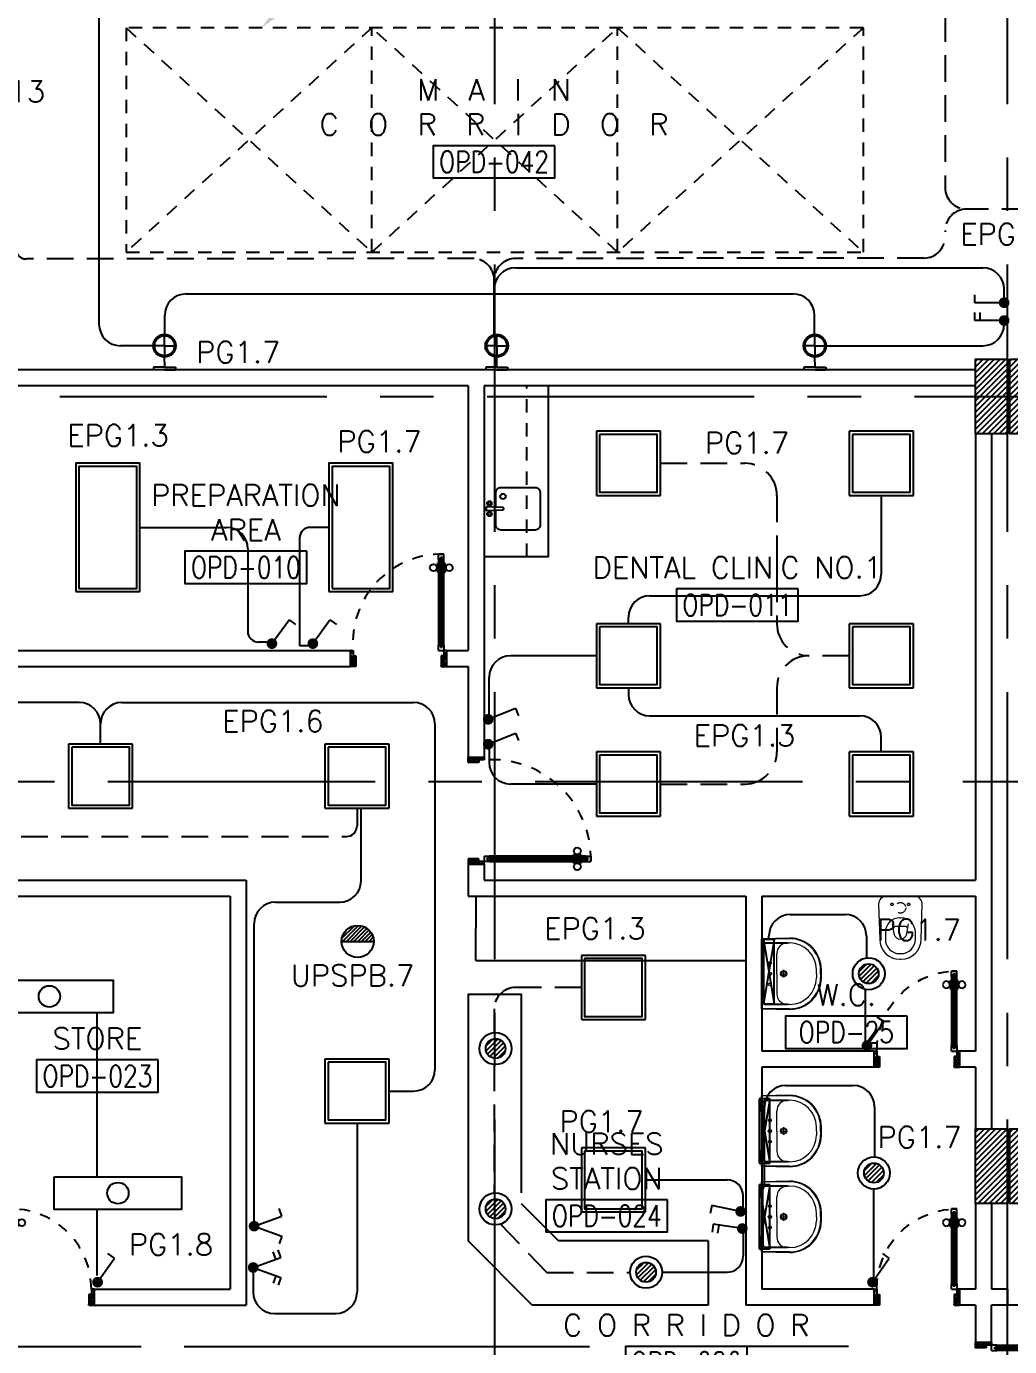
# Model space of a CAD drawing. Extents: x -10 to 91, y -4 to 87.
# Drawn here: x 46.38 to 55.58, y 20 to 32.35 of the extents above; entities that cross this region are included whole.
import ezdxf
from ezdxf.enums import TextEntityAlignment as Align

# ---------------------------------------------------------------- set-up
doc = ezdxf.new("R2010")
doc.units = 0
doc.header["$MEASUREMENT"] = 0
for name, pattern in [('CENTERX2', [4, 2.5, -0.5, 0.5, -0.5]), ('DASHED', [0.75, 0.5, -0.25]), ('HIDDEN', [0.375, 0.25, -0.125]), ('HIDDEN2', [0.1875, 0.125, -0.0625])]:
    doc.linetypes.add(name, pattern=pattern)
doc.layers.get('0').update_dxf_attribs({"linetype": 'CONTINUOUS'})
for name, color, linetype in [('AXES', 11, 'CENTERX2'), ('COL', 11, 'CONTINUOUS'), ('COUNTER', 11, 'CONTINUOUS'), ('DOOR', 11, 'CONTINUOUS'), ('E-CLINE', 2, 'CONTINUOUS'), ('E-HLINE', 2, 'HIDDEN'), ('E-LI', 4, 'CONTINUOUS'), ('E-LITE', 4, 'CONTINUOUS'), ('E-SWITCH', 4, 'CONTINUOUS'), ('E-TRXT', 4, 'CONTINUOUS'), ('EJ', 11, 'CONTINUOUS'), ('EL-LITE', 4, 'CONTINUOUS'), ('FIX', 11, 'CONTINUOUS'), ('HAT', 11, 'CONTINUOUS'), ('HIDDEN', 11, 'HIDDEN2'), ('ME-FIX', 11, 'CONTINUOUS'), ('RM-BOX', 11, 'CONTINUOUS'), ('RM-IND', 11, 'CONTINUOUS'), ('RM-NAME', 11, 'CONTINUOUS'), ('RM-NO', 11, 'CONTINUOUS'), ('WALL', 11, 'CONTINUOUS')]:
    doc.layers.add(name, color=color, linetype=linetype)
doc.styles.add('ROMANS', font='ROMANS.shx', dxfattribs={"width": 0.6})

# ---------------------------------------------------------------- blocks, each defined once
blk = doc.blocks.new('RM1')
at = {"layer": 'RM-BOX'}
blk.add_lwpolyline([(570, -200), (-570, -200), (-570, -500), (570, -500)], close=True, dxfattribs=at)
at = {"layer": 'RM-NAME', "style": 'ROMANS'}
for tag, p in [('ROOMNAME1', (0, 324)), ('ROOMNAME2', (0, 0))]:
    blk.add_attdef(tag, text='', height=200, dxfattribs=at).set_placement(p, align=Align.MIDDLE)
at = {"layer": 'RM-NO', "style": 'ROMANS', "width": 0.8}
blk.add_attdef('ROOMNO', text='', height=200, dxfattribs=at).set_placement((0, -350), align=Align.MIDDLE)
blk = doc.blocks.new('DOOR90')
at = {"layer": 'DOOR', "color": 7, "linetype": 'ByBlock'}
for p, q in [((-150, 0), (0, 0)), ((-150, 0), (-150, -25)), ((0, -50), (-114, 0)), ((0, -50), (-40, 0)), ((0, -50), (0, 0)), ((-1000, -25), (-1050, -25)), ((-1050, -75), (-1050, -25)), ((-1050, -25), (-1050, -75)), ((-1000, -75), (-1050, -75)), ((-1000, -42), (-1020, -42)), ((-1020, -42), (-1020, -58)), ((-1000, -58), (-1020, -58)), ((-1000, -25), (-1000, -42)), ((-1000, -58), (-1000, -75)), ((-878, -18), (-968, -18)), ((-968, -25), (-968, -18)), ((-968, -75), (-968, -82)), ((-878, -82), (-968, -82)), ((-955, -9), (-890, -9)), ((-955, -18), (-955, -9)), ((-955, -18), (-890, -18)), ((-955, -82), (-890, -82)), ((-955, -82), (-955, -91)), ((-955, -91), (-890, -91)), ((-890, -18), (-890, -9)), ((-890, -82), (-890, -91)), ((-878, -25), (-878, -18)), ((-878, -75), (-878, -82)), ((-200, -25), (-150, -25)), ((-200, -42), (-200, -25)), ((-180, -42), (-200, -42)), ((-200, -58), (-180, -58)), ((-200, -75), (-200, -58)), ((-150, -75), (-200, -75)), ((-180, -58), (-180, -42)), ((-150, -25), (-100, -25)), ((-150, -75), (-150, -25)), ((-100, -25), (-100, -50)), ((0, -50), (-100, -37)), ((-100, -50), (0, -50)), ((0, -850), (-114, -900)), ((-100, -875), (-100, -850)), ((0, -850), (-100, -863)), ((-100, -850), (0, -850)), ((0, -850), (-40, -900)), ((0, -850), (0, -900)), ((-150, -875), (-100, -875)), ((-150, -900), (-150, -875)), ((-150, -900), (0, -900)), ((0, -900), (-150, -900))]:
    blk.add_line(p, q, dxfattribs=at)
at = {"layer": 'DOOR', "linetype": 'ByBlock'}
for p, q in [((-200, -25), (-1000, -25)), ((-200, -42), (-1000, -42)), ((-200, -58), (-1000, -58)), ((-1000, -75), (-200, -75))]:
    blk.add_line(p, q, dxfattribs=at)
at = {"layer": 'DOOR', "color": 7, "linetype": 'ByBlock'}
for centre in [(-923, 24), (-923, -124)]:
    blk.add_circle(centre, 32.4, dxfattribs=at)
for centre, radius, start, end in [((0, -50), 154, 161.1053, 166.2858), ((0, -50), 94.4, 148.0182, 180), ((0, -50), 134, 158.1598, 169.28), ((0, -50), 114, 154.0838, 167.3774), ((0, -50), 74.4, 137.7764, 180), ((0, -50), 54.4, 113.2074, 180), ((0, -50), 34.4, 90, 180), ((0, -50), 14.4, 90, 180), ((0, -850), 94.4, 180, 211.9818), ((0, -850), 74.4, 180, 222.2236), ((0, -850), 54.4, 180, 246.7926), ((0, -850), 34.4, 180, 270), ((0, -850), 14.4, 180, 270), ((0, -850), 154, 193.7142, 198.8947), ((0, -850), 134, 190.72, 201.8402)]:
    blk.add_arc(centre, radius, start, end, dxfattribs=at)
at = {"layer": 'DOOR', "linetype": 'HIDDEN', "ltscale": 0.5}
blk.add_arc((-222, -50), 828, 178.2701, 275.003, dxfattribs=at)
blk = doc.blocks.new('C11')
at = {"layer": 'HAT'}
h = blk.add_hatch(dxfattribs=at)
h.set_pattern_fill('ANSI31', color=256, scale=300, style=0)
h.set_pattern_definition([(45, (-383765.23, -62181), (-26.5165043, 26.5165043), [])])
h.paths.add_polyline_path([(-20, 350), (-20, 700), (-320, 700), (-320, 350)])
h.paths.add_polyline_path([(-320, 0), (-20, 0), (-20, 350), (-320, 350)])
h = blk.add_hatch(dxfattribs=at)
h.set_pattern_fill('ANSI31', color=256, scale=300, style=0)
h.set_pattern_definition([(45, (-383445.23, -62181), (-26.5165043, 26.5165043), [])])
h.paths.add_polyline_path([(300, 350), (300, 700), (0, 700), (0, 350)])
h.paths.add_polyline_path([(0, 0), (300, 0), (300, 350), (0, 350)])
at = {"layer": 'COL'}
for points in [[(-20, 700), (-20, 0), (-320, 0), (-320, 700)], [(300, 700), (300, 0), (0, 0), (0, 700)]]:
    blk.add_lwpolyline(points, close=True, dxfattribs=at)
blk = doc.blocks.new('DOOR80')
at = {"layer": 'DOOR', "color": 7, "linetype": 'ByBlock'}
for p, q in [((-150, 800), (0, 800)), ((-150, 800), (-150, 775)), ((0, 800), (-150, 800)), ((-150, 775), (-100, 775)), ((0, 750), (-114, 800)), ((-100, 775), (-100, 750)), ((0, 750), (-100, 763)), ((-100, 750), (0, 750)), ((0, 750), (-40, 800)), ((0, 750), (0, 800)), ((-850, 75), (-900, 75)), ((-900, 75), (-900, 25)), ((-900, 25), (-900, 75)), ((-850, 25), (-900, 25)), ((-850, 58), (-870, 58)), ((-870, 42), (-870, 58)), ((-850, 42), (-870, 42)), ((-850, 58), (-850, 75)), ((-850, 25), (-850, 42)), ((-727, 82), (-817, 82)), ((-817, 75), (-817, 82)), ((-817, 25), (-817, 18)), ((-727, 18), (-817, 18)), ((-805, 91), (-740, 91)), ((-805, 82), (-805, 91)), ((-805, 82), (-740, 82)), ((-805, 18), (-740, 18)), ((-805, 18), (-805, 9)), ((-805, 9), (-740, 9)), ((-740, 82), (-740, 91)), ((-740, 18), (-740, 9)), ((-727, 75), (-727, 82)), ((-727, 25), (-727, 18)), ((-150, 75), (-200, 75)), ((-200, 75), (-200, 58)), ((-200, 58), (-180, 58)), ((-180, 42), (-200, 42)), ((-200, 42), (-200, 25)), ((-200, 25), (-150, 25)), ((-180, 58), (-180, 42)), ((-150, 75), (-150, 25)), ((-150, 25), (-100, 25)), ((-150, 0), (-150, 25)), ((0, 0), (-150, 0)), ((0, 50), (-114, 0)), ((-100, 25), (-100, 50)), ((0, 50), (-100, 37)), ((-100, 50), (0, 50)), ((0, 50), (-40, 0)), ((0, 50), (0, 0))]:
    blk.add_line(p, q, dxfattribs=at)
at = {"layer": 'DOOR', "linetype": 'ByBlock'}
for p, q in [((-850, 75), (-200, 75)), ((-200, 58), (-850, 58)), ((-200, 42), (-850, 42)), ((-200, 25), (-850, 25))]:
    blk.add_line(p, q, dxfattribs=at)
at = {"layer": 'DOOR', "color": 7, "linetype": 'ByBlock'}
for centre in [(-772, 124), (-772, -24)]:
    blk.add_circle(centre, 32.4, dxfattribs=at)
at = {"layer": 'DOOR', "linetype": 'HIDDEN', "ltscale": 0.5}
blk.add_arc((-149, 23), 752, 90.0695, 176.0204, dxfattribs=at)
at = {"layer": 'DOOR', "color": 7, "linetype": 'ByBlock'}
for centre, radius, start, end in [((0, 750), 154, 161.1053, 166.2858), ((0, 750), 134, 158.1598, 169.28), ((0, 750), 94.4, 148.0182, 180), ((0, 750), 74.4, 137.7764, 180), ((0, 750), 54.4, 113.2074, 180), ((0, 750), 34.4, 90, 180), ((0, 750), 14.4, 90, 180), ((0, 50), 154, 193.7142, 198.8947), ((0, 50), 134, 190.72, 201.8402), ((0, 50), 114, 192.6226, 205.9162), ((0, 50), 94.4, 180, 211.9818), ((0, 50), 74.4, 180, 222.2236), ((0, 50), 54.4, 180, 246.7926), ((0, 50), 34.4, 180, 270), ((0, 50), 14.4, 180, 270)]:
    blk.add_arc(centre, radius, start, end, dxfattribs=at)
blk = doc.blocks.new('A$C24ED45A6')
at = {"layer": 'DOOR', "color": 0, "linetype": 'ByBlock'}
for p, q in [((925, 1100), (925, 1150)), ((925, 1150), (975, 1150)), ((975, 1150), (925, 1150)), ((942, 1100), (942, 1120)), ((958, 1120), (942, 1120)), ((958, 1100), (958, 1120)), ((975, 1100), (975, 1150)), ((909, 1055), (909, 990)), ((918, 1055), (909, 1055)), ((918, 990), (909, 990)), ((918, 978), (918, 1068)), ((925, 1068), (918, 1068)), ((918, 1055), (918, 990)), ((942, 1100), (925, 1100)), ((975, 1100), (958, 1100)), ((975, 1068), (982, 1068)), ((982, 978), (982, 1068)), ((982, 1055), (982, 990)), ((982, 1055), (991, 1055)), ((982, 990), (991, 990)), ((991, 1055), (991, 990)), ((925, 978), (918, 978)), ((975, 978), (982, 978)), ((0, 0), (0, 150)), ((0, 150), (25, 150)), ((25, 150), (25, 100)), ((925, 150), (925, 200)), ((925, 200), (942, 200)), ((925, 150), (975, 150)), ((942, 200), (942, 180)), ((942, 180), (958, 180)), ((958, 180), (958, 200)), ((958, 200), (975, 200)), ((975, 200), (975, 150)), ((1000, 150), (975, 150)), ((975, 150), (975, 100)), ((1000, 150), (1000, 0)), ((50, 0), (0, 0)), ((25, 100), (50, 100)), ((50, 100), (50, 0)), ((975, 100), (950, 100)), ((950, 100), (950, 0)), ((950, 0), (1000, 0))]:
    blk.add_line(p, q, dxfattribs=at)
at = {"layer": 'DOOR', "linetype": 'ByBlock'}
for p, q in [((925, 1100), (925, 200)), ((942, 200), (942, 1100)), ((958, 200), (958, 1100)), ((975, 200), (975, 1100))]:
    blk.add_line(p, q, dxfattribs=at)
at = {"layer": 'DOOR', "color": 9, "linetype": 'ByBlock'}
for p, q in [((50, 0), (0, 114)), ((50, 0), (0, 40)), ((50, 0), (37, 100)), ((950, 0), (1000, 114)), ((950, 0), (963, 100)), ((950, 0), (1000, 40))]:
    blk.add_line(p, q, dxfattribs=at)
at = {"layer": 'DOOR', "color": 0, "linetype": 'ByBlock'}
for centre in [(876, 1023), (1024, 1023)]:
    blk.add_circle(centre, 32.4, dxfattribs=at)
at = {"layer": 'DOOR', "linetype": 'HIDDEN', "ltscale": 0.5}
blk.add_arc((950, 222), 928, 88.456, 184.4816, dxfattribs=at)
at = {"layer": 'DOOR', "color": 9, "linetype": 'ByBlock'}
for centre, radius, start, end in [((50, 0), 154, 103.7142, 108.8947), ((50, 0), 134, 100.72, 111.8402), ((950, 0), 134, 68.1598, 79.28), ((950, 0), 154, 71.1053, 76.2858), ((50, 0), 114, 102.6226, 115.9162), ((50, 0), 94.4, 90, 121.9818), ((50, 0), 74.4, 90, 132.2236), ((50, 0), 54.4, 90, 156.7926), ((50, 0), 34.4, 90, 180), ((50, 0), 14.4, 90, 180), ((950, 0), 94.4, 58.0182, 90), ((950, 0), 74.4, 47.7764, 90), ((950, 0), 54.4, 23.2074, 90), ((950, 0), 34.4, 0, 90), ((950, 0), 14.4, 0, 90), ((950, 0), 114, 64.0838, 77.3774)]:
    blk.add_arc(centre, radius, start, end, dxfattribs=at)
at = {"layer": 'WALL'}
blk.add_line((1000, 0), (1000, 150), dxfattribs=at)
blk = doc.blocks.new('LAV-003')
at = {"layer": 'FIX', "linetype": 'ByBlock'}
blk.add_line((-328, -25), (328, -25), dxfattribs=at)
at = {"layer": 'FIX', "linetype": 'Continuous', "lineweight": 20}
for p, q in [((-328, -285), (-328, -25)), ((328, -285), (328, -25)), ((0, -165), (-187, -165)), ((0, -165), (187, -165)), ((-288, -285), (-288, -265)), ((287, -285), (287, -265)), ((0, -535), (-38, -535)), ((0, -575), (-38, -575)), ((0, -535), (38, -535)), ((0, -575), (38, -575))]:
    blk.add_line(p, q, dxfattribs=at)
at = {"layer": 'FIX', "linetype": 'ByBlock', "ltscale": 0.3}
for p, q in [((-288, -265), (-288, -60)), ((0, -35), (-262, -35)), ((0, -35), (262, -35)), ((287, -265), (287, -60))]:
    blk.add_line(p, q, dxfattribs=at)
at = {"layer": 'FIX', "lineweight": 20}
for p, q in [((-16, -101), (15, -101)), ((0, -85), (0, -116))]:
    blk.add_line(p, q, dxfattribs=at)
at = {"layer": 'FIX', "linetype": 'DASHED', "lineweight": 20, "ltscale": 0.04}
for p, q in [((-36, -230), (37, -230)), ((0, -194), (0, -266))]:
    blk.add_line(p, q, dxfattribs=at)
at = {"layer": 'FIX', "linetype": 'Continuous', "lineweight": 20}
blk.add_lwpolyline([(295, -25), (0, -25), (-328, -25), (-334, -285, 0.414214), (-38, -582), (0, -582), (38, -582, 0.414214), (334, -285), (328, -25), (0, -25)], format="xyb", dxfattribs=at)
at = {"layer": 'FIX', "linetype": 'HIDDEN', "lineweight": 20, "ltscale": 0.05}
for centre in [(-100, -101), (100, -101)]:
    blk.add_circle(centre, 12.4, dxfattribs=at)
at = {"layer": 'FIX', "lineweight": 20}
for centre, radius in [((0, -101), 15.5), ((0, -230), 29.5), ((0, -230), 22.5)]:
    blk.add_circle(centre, radius, dxfattribs=at)
at = {"layer": 'FIX', "linetype": 'ByBlock', "ltscale": 0.3}
for centre, start, end in [((-262, -60), 90, 180), ((262, -60), 0, 90)]:
    blk.add_arc(centre, 25, start, end, dxfattribs=at)
at = {"layer": 'FIX', "linetype": 'Continuous', "lineweight": 20}
for centre, radius, start, end in [((-187, -265), 100, 90, 180), ((187, -265), 100, 0, 90), ((-38, -285), 290, 180, 270), ((-38, -285), 250, 180, 270), ((38, -285), 290, 270, 0), ((38, -285), 250, 270, 0)]:
    blk.add_arc(centre, radius, start, end, dxfattribs=at)
blk = doc.blocks.new('WC1')
at = {"layer": 'FIX', "lineweight": 20}
for p, q in [((35, 204), (-293, 194)), ((-230, 141), (-293, 141)), ((108, 0), (108, 131)), ((-482, 5), (-482, -5)), ((-429, 5), (-429, -5)), ((-289, 24), (-295, 0)), ((-295, 0), (-289, -24)), ((-150, 76), (-245, 60)), ((-94, 5), (-94, -5)), ((108, -131), (108, 0)), ((-245, -60), (-150, -76)), ((-293, -141), (-230, -141)), ((-293, -194), (35, -204)), ((32, -204), (35, -204))]:
    blk.add_line(p, q, dxfattribs=at)
at = {"layer": 'FIX', "linetype": 'Continuous', "lineweight": 20}
blk.add_line((-175, -47), (-175, 45), dxfattribs=at)
at = {"layer": 'FIX', "linetype": 'HIDDEN2', "lineweight": 20, "ltscale": 0.3}
blk.add_circle((0, 0), 49.8, dxfattribs=at)
at = {"layer": 'FIX', "linetype": 'HIDDEN', "lineweight": 20, "ltscale": 0.05}
for centre in [(32, 78), (32, -77)]:
    blk.add_circle(centre, 11.6, dxfattribs=at)
at = {"layer": 'FIX', "lineweight": 20}
for centre, radius, start, end in [((-293, 5), 189, 90, 180), ((-293, 5), 136, 90, 180), ((-230, 5), 136, 360, 90), ((35, 131), 73, 360, 90), ((-228, -7), 68.2, 128.9242, 152.8468), ((-219, -18), 82, 108.496, 128.9242), ((-293, -5), 189, 180, 270), ((-293, -5), 136, 180, 270), ((-228, 7), 68.2, 207.1532, 231.0758), ((-219, 18), 82, 231.0758, 251.504), ((-230, -5), 136, 270, 0), ((35, -131), 73, 270, 0)]:
    blk.add_arc(centre, radius, start, end, dxfattribs=at)
at = {"layer": 'FIX', "linetype": 'Continuous', "lineweight": 20}
for centre, start, end in [((-198, 46), 357.6662, 91.6121), ((-197, -46), 268.3879, 2.3338)]:
    blk.add_arc(centre, 22.3, start, end, dxfattribs=at)
blk = doc.blocks.new('DOOR100')
at = {"layer": 'DOOR', "color": 7, "linetype": 'ByBlock'}
for p, q in [((-75, 1250), (-75, 1300)), ((-75, 1300), (-25, 1300)), ((-25, 1300), (-75, 1300)), ((-58, 1250), (-75, 1250)), ((-58, 1250), (-58, 1270)), ((-42, 1270), (-58, 1270)), ((-42, 1250), (-42, 1270)), ((-25, 1250), (-42, 1250)), ((-25, 1250), (-25, 1300)), ((-91, 1205), (-91, 1140)), ((-82, 1205), (-91, 1205)), ((-82, 1140), (-91, 1140)), ((-82, 1128), (-82, 1218)), ((-75, 1218), (-82, 1218)), ((-82, 1205), (-82, 1140)), ((-75, 1128), (-82, 1128)), ((-25, 1218), (-18, 1218)), ((-25, 1128), (-18, 1128)), ((-18, 1128), (-18, 1218)), ((-18, 1205), (-18, 1140)), ((-18, 1205), (-9, 1205)), ((-18, 1140), (-9, 1140)), ((-9, 1205), (-9, 1140)), ((-1200, 0), (-1200, 150)), ((-1200, 150), (-1175, 150)), ((-1200, 150), (-1200, 0)), ((-1175, 150), (-1175, 100)), ((-75, 200), (-58, 200)), ((-75, 150), (-75, 200)), ((-75, 150), (-25, 150)), ((-58, 200), (-58, 180)), ((-58, 180), (-42, 180)), ((-42, 200), (-25, 200)), ((-42, 180), (-42, 200)), ((-25, 200), (-25, 150)), ((0, 150), (-25, 150)), ((-25, 150), (-25, 100)), ((0, 0), (0, 150)), ((0, 150), (0, 0)), ((-1150, 0), (-1200, 114)), ((-1150, 0), (-1200, 40)), ((-1150, 0), (-1200, 0)), ((-1175, 100), (-1150, 100)), ((-1150, 0), (-1163, 100)), ((-1150, 100), (-1150, 0)), ((-50, 0), (0, 114)), ((-50, 100), (-50, 0)), ((-50, 0), (-37, 100)), ((-25, 100), (-50, 100)), ((-50, 0), (0, 40)), ((-50, 0), (0, 0))]:
    blk.add_line(p, q, dxfattribs=at)
at = {"layer": 'DOOR', "linetype": 'ByBlock'}
for p, q in [((-75, 1250), (-75, 200)), ((-58, 200), (-58, 1250)), ((-42, 200), (-42, 1250)), ((-25, 200), (-25, 1250))]:
    blk.add_line(p, q, dxfattribs=at)
at = {"layer": 'DOOR', "color": 7, "linetype": 'ByBlock'}
for centre in [(-124, 1173), (24, 1173)]:
    blk.add_circle(centre, 32.4, dxfattribs=at)
at = {"layer": 'DOOR', "linetype": 'HIDDEN', "ltscale": 0.5}
blk.add_arc((-25, 150), 1150, 90, 180, dxfattribs=at)
at = {"layer": 'DOOR', "color": 7, "linetype": 'ByBlock'}
for centre, radius, start, end in [((-1150, 0), 154, 103.7142, 108.8947), ((-1150, 0), 134, 100.72, 111.8402), ((-50, 0), 134, 68.1598, 79.28), ((-50, 0), 154, 71.1053, 76.2858), ((-1150, 0), 94.4, 90, 121.9818), ((-1150, 0), 74.4, 90, 132.2236), ((-1150, 0), 54.4, 90, 156.7926), ((-1150, 0), 34.4, 90, 180), ((-1150, 0), 14.4, 90, 180), ((-50, 0), 94.4, 58.0182, 90), ((-50, 0), 74.4, 47.7764, 90), ((-50, 0), 54.4, 23.2074, 90), ((-50, 0), 34.4, 0, 90), ((-50, 0), 14.4, 0, 90), ((-50, 0), 114, 64.0838, 77.3774)]:
    blk.add_arc(centre, radius, start, end, dxfattribs=at)
blk = doc.blocks.new('A$C4EEB47EC')
at = {"layer": 'ME-FIX', "linetype": 'HIDDEN2'}
blk.add_line((1.6, 0.4), (0, 0.4), dxfattribs=at)
at = {"layer": 'ME-FIX'}
blk.add_lwpolyline([(0, 0.6), (1.6, 0.6), (1.6, 0)], dxfattribs=at)
blk.add_lwpolyline([(1.162, 0.107), (1.296, 0.107, 0.414214), (1.346, 0.157), (1.346, 0.478, 0.414214), (1.296, 0.528), (1.003, 0.528, 0.414214), (0.953, 0.478), (0.953, 0.157, 0.414214), (1.003, 0.107), (1.137, 0.107)], format="xyb", dxfattribs=at)
blk.add_lwpolyline([(1.133, 0.019), (1.165, 0.019), (1.159, 0.174, 1), (1.139, 0.174)], format="xyb", close=True, dxfattribs=at)
for centre, radius in [((1.035, 0.177), 0.0255), ((1.1, 0.05), 0.0217), ((1.1, 0.05), 0.014), ((1.199, 0.05), 0.0217), ((1.199, 0.05), 0.014)]:
    blk.add_circle(centre, radius, dxfattribs=at)
blk = doc.blocks.new('2G1W')
for p, q in [((0, 0), (0.55, 0)), ((0.45, 0), (0.45, -0.15)), ((0.55, 0), (0.55, -0.15))]:
    blk.add_line(p, q)
at = {"const_width": 0.1}
blk.add_lwpolyline([(-0.05, 0, 1), (0.05, 0, 1)], format="xyb", close=True, dxfattribs=at)
blk = doc.blocks.new('1G1W')
for p, q in [((0, 0), (0.55, 0)), ((0.55, 0), (0.55, -0.15))]:
    blk.add_line(p, q)
at = {"const_width": 0.1}
blk.add_lwpolyline([(-0.05, 0, 1), (0.05, 0, 1)], format="xyb", close=True, dxfattribs=at)
blk = doc.blocks.new('L42')
at = {"layer": 'E-LITE'}
for p, q in [((0.3, 0.3), (-0.3, 0.3)), ((-0.3, 0.3), (-0.3, -0.3)), ((0.3, -0.3), (0.3, 0.3)), ((-0.3, -0.3), (0.3, -0.3))]:
    blk.add_line(p, q, dxfattribs=at)
at = {"layer": 'E-LITE', "color": 8}
blk.add_lwpolyline([(-0.27, 0.27), (-0.27, -0.27), (0.27, -0.27), (0.27, 0.27)], close=True, dxfattribs=at)
blk = doc.blocks.new('L44')
at = {"layer": 'E-LITE'}
blk.add_lwpolyline([(-0.61, 0.3), (-0.61, -0.3), (0.59, -0.3), (0.59, 0.3)], close=True, dxfattribs=at)
at = {"layer": 'E-LITE', "color": 8}
blk.add_lwpolyline([(-0.58, 0.27), (-0.58, -0.27), (0.56, -0.27), (0.56, 0.27)], close=True, dxfattribs=at)
blk = doc.blocks.new('GLOP')
at = {"layer": 'E-LITE', "color": 8}
for q in [(-187, 0), (0, 187), (187, 0), (0, -187)]:
    blk.add_line((0, 0), q, dxfattribs=at)
at = {"layer": 'E-LITE'}
blk.add_circle((0, 0), 212, dxfattribs=at)
at = {"layer": 'E-LITE', "color": 8}
blk.add_circle((0, 0), 187, dxfattribs=at)
blk = doc.blocks.new('DEC')
at = {"layer": 'E-CLINE', "color": 8}
for p, q in [((-25, 102), (0, 102)), ((-25, -102), (0, -102))]:
    blk.add_line(p, q, dxfattribs=at)
at = {"layer": 'E-LITE', "color": 8}
for q in [(-25, 102), (-25, -102)]:
    blk.add_line((-25, 0), q, dxfattribs=at)
at = {"layer": 'E-LITE'}
for p, q in [((0, 0), (0, 102)), ((0, 0), (0, -102)), ((-120, -3), (-25, -1))]:
    blk.add_line(p, q, dxfattribs=at)
at = {"layer": 'E-LITE', "xscale": 0.5, "yscale": 0.5, "zscale": 0.5}
blk.add_blockref('GLOP', (-225, 0), dxfattribs=at)
blk = doc.blocks.new('*X182')
at = {"color": 0}
for p, q in [((21548.527, 18540.142), (21548.801, 18540.415)), ((21548.529, 18539.966), (21548.977, 18540.414)), ((21548.584, 18539.845), (21549.098, 18540.359)), ((21548.672, 18539.756), (21549.187, 18540.271)), ((21548.793, 18539.7), (21549.243, 18540.15)), ((21548.966, 18539.696), (21549.246, 18539.977))]:
    blk.add_line(p, q, dxfattribs=at)
blk = doc.blocks.new('SPOT')
at = {"layer": 'E-LITE'}
for radius in [0.6, 0.369]:
    blk.add_circle((0, 0), radius, dxfattribs=at)
at = {"layer": 'E-LITE', "color": 8}
blk.add_blockref('*X182', (-21548.886, -18540.056), dxfattribs=at)
blk = doc.blocks.new('MR20')
at = {"layer": 'E-LITE'}
for p, q in [((-300, 100), (-300, 0)), ((-300, 100), (-300, 0)), ((-300, 0), (300, 0)), ((-300, 0), (300, 0)), ((-300, 0), (300, 0)), ((-300, 0), (-300, 0)), ((300, 0), (300, 100)), ((300, 0), (300, 100)), ((300, 0), (300, 0))]:
    blk.add_line(p, q, dxfattribs=at)
at = {"layer": 'E-LITE', "color": 3}
blk.add_line((300, 100), (-300, 100), dxfattribs=at)
at = {"layer": 'E-LITE', "color": 8}
for p, q in [((300, 0), (-300, 100)), ((300, 100), (-300, 0))]:
    blk.add_line(p, q, dxfattribs=at)
blk = doc.blocks.new('2G2W')
for p, q in [((0.423, 0.154), (0.372, 0.295)), ((0.517, 0.188), (0.466, 0.329)), ((0, 0), (0.517, 0.188)), ((0, 0), (0.517, -0.188)), ((0.423, -0.154), (0.372, -0.295)), ((0.517, -0.188), (0.466, -0.329))]:
    blk.add_line(p, q)
at = {"const_width": 0.1}
blk.add_lwpolyline([(-0.05, 0, 1), (0.05, 0, 1)], format="xyb", close=True, dxfattribs=at)
blk = doc.blocks.new('1G2W')
for p, q in [((0.517, 0.188), (0.466, 0.329)), ((0, 0), (0.517, 0.188)), ((0, 0), (0.517, -0.188)), ((0.517, -0.188), (0.466, -0.329))]:
    blk.add_line(p, q)
at = {"const_width": 0.1}
blk.add_lwpolyline([(-0.05, 0, 1), (0.05, 0, 1)], format="xyb", close=True, dxfattribs=at)
blk = doc.blocks.new('EL')
at = {"layer": 'EL-LITE'}
h = blk.add_hatch(dxfattribs=at)
h.set_pattern_fill('ANSI31', color=4, scale=0.2, style=0)
h.set_pattern_definition([(45, (587.071197, 567.777136), (-0.0176776695, 0.0176776695), [])])
h.paths.add_polyline_path([(0.15, 0, 1), (-0.15, 0)])
at = {"layer": 'EL-LITE', "color": 4}
blk.add_line((-0.15, 0), (0.15, 0), dxfattribs=at)
blk.add_circle((0, 0), 0.15, dxfattribs=at)
blk = doc.blocks.new('FLS240')
at = {"layer": 'E-LI'}
blk.add_lwpolyline([(-0.6, 0.15), (-0.6, -0.15), (0.6, -0.15), (0.6, 0.15)], close=True, dxfattribs=at)
blk.add_circle((0, 0), 0.1, dxfattribs=at)

msp = doc.modelspace()

# ---------------------------------------------------------------- linework, layer by layer
at = {"layer": 'AXES'}
for p, q in [((50.7639, 7.6211), (50.7639, 86.4338)), ((55.5639, 7.6211), (55.5639, 85.7486)), ((2.6925, 28.8854), (71.7839, 28.8854)), ((11.1439, 25.2854), (71.7839, 25.2854))]:
    msp.add_line(p, q, dxfattribs=at)
at = {"layer": 'COUNTER'}
for p, q in [((50.5874, 23.6104), (50.5889, 24.2104)), ((50.5874, 23.6104), (53.1139, 23.6104)), ((50.5139, 21.4354), (50.5139, 20.9854)), ((51.3624, 20.9854), (51.0139, 21.3339)), ((51.1139, 20.3854), (50.5139, 20.9854)), ((52.7608, 20.9854), (51.3624, 20.9854)), ((52.7608, 20.9854), (52.7608, 20.3854)), ((52.7608, 20.3854), (51.1139, 20.3854))]:
    msp.add_line(p, q, dxfattribs=at)
msp.add_lwpolyline([(51.0139, 21.4354), (51.0139, 23.2904), (50.5139, 23.2904), (50.5139, 21.4354)], dxfattribs=at)
at = {"layer": 'E-CLINE', "color": 4}
for p, q in [((47.0604, 33.1613), (47.0604, 29.5608)), ((47.8752, 29.8451), (53.5581, 29.8451)), ((47.6752, 29.4667), (47.6752, 29.6451)), ((53.7581, 29.4667), (53.7581, 29.6451)), ((47.5678, 29.3608), (47.2604, 29.3608)), ((45.4566, 19.9974), (47.4566, 19.9974)), ((47.8566, 19.9974), (51.6515, 19.9974)), ((54.0754, 19.9974), (52.0515, 19.9974))]:
    msp.add_line(p, q, dxfattribs=at)
for centre, start, end in [((47.8752, 29.6451), 90, 180), ((53.5581, 29.6451), 0, 90), ((47.2604, 29.5608), 180, 270)]:
    msp.add_arc(centre, 0.2, start, end, dxfattribs=at)
at = {"layer": 'E-HLINE', "color": 4}
for p, q in [((54.9797, 32.4546), (54.9797, 30.839)), ((55.7605, 30.639), (55.1797, 30.639)), ((54.9797, 30.439), (54.9797, 30.4257)), ((50.5718, 30.1765), (46.381, 30.172)), ((54.7799, 30.181), (50.9585, 30.1769)), ((52.3157, 28.2604), (53.1044, 28.2604)), ((53.4044, 27.9604), (53.4044, 26.7604)), ((54.082, 26.4604), (53.7044, 26.4604)), ((53.4044, 26.1604), (53.4044, 25.5604)), ((52.3157, 25.2604), (53.1044, 25.2604)), ((42.5826, 24.7693), (49.3754, 24.7693)), ((51.5754, 23.3569), (50.9594, 23.3569)), ((50.7594, 23.1569), (50.7594, 22.9349)), ((50.7594, 22.6359), (50.7594, 21.4349)), ((50.8183, 21.1428), (51.2512, 20.6917)), ((51.2512, 20.6917), (52.0302, 20.6917))]:
    msp.add_line(p, q, dxfattribs=at)
for centre, radius, start, end in [((55.1797, 30.839), 0.2, 180, 270), ((55.1797, 30.439), 0.2, 90, 180), ((46.3809, 30.272), 0.1, 163.63289, 270.0615), ((54.7797, 30.381), 0.2, 270.0615, 0), ((50.5589, 29.9769), 0.2, 0, 90), ((50.9589, 29.9769), 0.2, 90, 180), ((53.1044, 27.9604), 0.3, 0, 90), ((53.7044, 26.7604), 0.3, 180, 270), ((53.7044, 26.1604), 0.3, 90, 180), ((53.1044, 25.5604), 0.3, 270, 0), ((50.9594, 23.1569), 0.2, 90, 180)]:
    msp.add_arc(centre, radius, start, end, dxfattribs=at)
at = {"layer": 'E-SWITCH', "color": 4}
for p, q in [((50.959, 30.0892), (55.3314, 30.0892)), ((50.759, 29.464), (50.759, 29.994)), ((55.5314, 29.7632), (55.5314, 29.8892)), ((55.5314, 29.5962), (55.5314, 29.5608)), ((53.8535, 29.3608), (55.3314, 29.3608)), ((54.382, 27.9604), (54.382, 27.222)), ((47.4432, 27.661), (48.2528, 27.661)), ((48.9373, 27.561), (48.9373, 26.5536)), ((49.2116, 27.661), (49.0373, 27.661)), ((48.4528, 27.461), (48.4528, 26.6884)), ((52.2157, 27.022), (54.182, 27.022)), ((52.0157, 26.7604), (52.0157, 26.822)), ((48.6988, 26.5884), (48.5528, 26.5884)), ((49.0473, 26.5536), (48.9373, 26.5536)), ((51.7157, 26.4604), (50.9121, 26.4604)), ((50.7121, 25.8805), (50.7121, 26.2604)), ((52.0157, 26.1604), (52.0157, 26.0988)), ((46.8754, 26.0224), (44.9697, 26.0224)), ((47.2754, 26.0224), (50.005, 26.0224)), ((47.0754, 25.6336), (47.0754, 25.8224)), ((50.205, 25.8224), (50.205, 22.5876)), ((52.2157, 25.8988), (54.182, 25.8988)), ((54.382, 25.5604), (54.382, 25.6988)), ((50.7121, 25.6094), (50.7121, 25.4604)), ((51.7157, 25.2604), (50.9121, 25.2604)), ((49.4754, 25.0336), (49.4754, 24.8693)), ((49.5129, 24.3554), (49.5129, 25.0336)), ((48.7122, 24.1554), (49.3129, 24.1554)), ((53.5307, 24.0397), (54.0427, 24.0397)), ((48.5122, 21.1491), (48.5122, 23.9554)), ((53.3307, 23.8043), (53.3307, 23.8397)), ((54.2427, 23.8397), (54.2427, 23.6339)), ((54.2341, 22.8124), (54.2341, 23.3384)), ((47.0414, 23.1229), (47.0414, 21.5829)), ((49.7754, 22.3876), (50.005, 22.3876)), ((53.4874, 22.4397), (54.1193, 22.4397)), ((53.2874, 21.4944), (53.2874, 22.2397)), ((54.3193, 22.2397), (54.3193, 21.7715)), ((49.4754, 22.0876), (49.4754, 20.507)), ((52.1754, 21.5569), (52.9384, 21.5569)), ((53.0884, 21.2519), (53.0884, 21.4069)), ((54.3107, 20.5795), (54.3107, 21.4716)), ((47.0414, 21.2829), (47.0414, 20.6618)), ((52.8525, 21.0593), (52.8633, 21.1335)), ((53.0884, 21.1005), (53.0884, 20.8427)), ((48.5037, 20.7119), (48.5037, 20.507)), ((52.3302, 20.6927), (52.9384, 20.6927)), ((48.7037, 20.307), (49.2754, 20.307))]:
    msp.add_line(p, q, dxfattribs=at)
for centre, radius, start, end in [((50.959, 29.8892), 0.2, 90, 180), ((55.3314, 29.8892), 0.2, 0, 90), ((55.3314, 29.5608), 0.2, 270, 0), ((48.2528, 27.461), 0.2, 0, 90), ((49.0373, 27.561), 0.1, 90, 180), ((54.182, 27.222), 0.2, 270, 0), ((52.2157, 26.822), 0.2, 90, 180), ((48.5528, 26.6884), 0.1, 180, 270), ((50.9121, 26.2604), 0.2, 90, 180), ((52.2157, 26.0988), 0.2, 180, 270), ((46.8754, 25.8224), 0.2, 0, 90), ((47.2754, 25.8224), 0.2, 90, 180), ((50.005, 25.8224), 0.2, 0, 90), ((54.182, 25.6988), 0.2, 0, 90), ((50.9121, 25.4604), 0.2, 180, 270), ((49.3754, 24.8693), 0.1, 270, 0), ((49.3129, 24.3554), 0.2, 270, 360), ((48.7122, 23.9554), 0.2, 90, 180), ((53.5307, 23.8397), 0.2, 90, 180), ((54.0427, 23.8397), 0.2, 0, 90), ((50.005, 22.5876), 0.2, 270, 0), ((53.4874, 22.2397), 0.2, 90, 180), ((54.1193, 22.2397), 0.2, 0, 90), ((52.9384, 21.4069), 0.15, 0, 90), ((52.9384, 20.8427), 0.15, 270, 360), ((48.7037, 20.507), 0.2, 180, 270), ((49.2754, 20.507), 0.2, 270, 0)]:
    msp.add_arc(centre, radius, start, end, dxfattribs=at)
at = {"layer": 'HIDDEN'}
for p, q in [((54.2139, 32.3354), (47.3139, 32.3354)), ((47.3139, 32.3354), (47.3139, 30.2354)), ((49.6139, 32.3354), (47.3139, 30.2354)), ((47.3139, 32.3354), (49.6139, 30.2354)), ((51.9139, 30.2354), (49.6139, 32.3354)), ((49.6139, 30.2354), (51.9139, 32.3354)), ((49.6139, 30.2354), (49.6139, 32.3354)), ((49.6139, 30.2354), (49.6139, 32.3354)), ((54.2139, 32.3354), (51.9139, 30.2354)), ((51.9139, 32.3354), (54.2139, 30.2354)), ((51.9139, 30.2354), (51.9139, 32.3354)), ((51.9139, 30.2354), (51.9139, 32.3354)), ((54.2139, 30.2354), (54.2139, 32.3354)), ((47.3139, 30.2354), (54.2139, 30.2354))]:
    msp.add_line(p, q, dxfattribs=at)
at = {"layer": 'RM-IND'}
msp.add_solid([(48.7465, 32.4529), (48.6995, 32.5001), (48.5812, 32.3354)], dxfattribs=at)
at = {"layer": 'WALL'}
for p, q in [((55.2639, 29.1354), (46.2639, 29.1354)), ((50.5139, 28.9854), (46.2639, 28.9854)), ((50.5139, 28.9854), (50.5139, 26.5104)), ((55.2639, 28.9854), (50.6639, 28.9854)), ((50.6639, 28.9854), (50.6639, 25.5104)), ((55.2639, 28.5354), (55.2639, 24.3604)), ((55.4139, 28.5354), (55.4139, 22.0354)), ((46.1139, 26.5104), (49.4139, 26.5104)), ((49.4139, 26.5104), (49.4139, 26.3604)), ((50.3139, 26.5104), (50.5139, 26.5104)), ((50.3139, 26.5104), (50.3139, 26.3604)), ((45.9639, 26.3604), (49.4139, 26.3604)), ((50.3139, 26.3604), (50.5139, 26.3604)), ((50.5139, 26.3604), (50.5139, 25.5104)), ((50.5139, 25.5104), (50.6639, 25.5104)), ((50.5139, 25.5104), (50.6639, 25.5104)), ((50.5139, 24.5104), (50.5139, 24.2104)), ((50.5139, 24.5104), (50.6639, 24.5104)), ((50.6639, 24.5104), (50.6639, 24.3604)), ((38.9939, 24.3604), (48.4389, 24.3604)), ((48.4389, 24.3604), (48.4389, 20.3854)), ((50.6639, 24.3604), (55.2639, 24.3604)), ((44.7639, 24.2104), (48.2889, 24.2104)), ((48.2889, 24.2104), (48.2889, 20.5354)), ((50.5139, 24.2104), (53.1139, 24.2104)), ((53.1139, 24.2104), (53.1139, 20.3854)), ((53.2639, 24.2104), (53.2639, 22.7604)), ((53.2639, 24.2104), (55.2639, 24.2104)), ((55.2639, 24.2104), (55.2639, 22.7604)), ((54.3139, 22.7604), (53.2639, 22.7604)), ((54.3139, 22.7604), (54.3139, 22.6104)), ((55.2639, 22.7604), (55.1139, 22.7604)), ((55.1139, 22.7604), (55.1139, 22.6104)), ((54.3139, 22.6104), (53.2639, 22.6104)), ((53.2639, 22.6104), (53.2639, 20.5354)), ((55.2639, 22.6104), (55.1139, 22.6104)), ((55.2639, 22.6104), (55.2639, 22.0354)), ((55.2639, 21.3354), (55.2639, 20.5354)), ((55.4139, 21.3354), (55.4139, 20.5354)), ((47.0139, 20.5354), (48.2889, 20.5354)), ((47.0139, 20.5354), (47.0139, 20.3854)), ((54.3139, 20.5354), (53.2639, 20.5354)), ((54.3139, 20.5354), (54.3139, 20.3854)), ((55.2639, 20.5354), (55.1139, 20.5354)), ((55.1139, 20.5354), (55.1139, 20.3854)), ((55.5639, 20.5354), (55.4139, 20.5354)), ((55.5639, 20.5354), (55.4139, 20.5354)), ((55.5639, 20.5354), (55.5639, 20.3854)), ((47.0139, 20.3854), (48.4389, 20.3854)), ((54.3139, 20.3854), (53.1139, 20.3854)), ((55.2639, 20.3854), (55.1139, 20.3854)), ((55.2639, 20.3854), (55.2639, 20.0354)), ((55.4139, 20.0354), (55.4139, 20.3854)), ((59.3089, 20.3854), (55.4139, 20.3854)), ((55.4139, 20.0354), (55.2639, 20.0354))]:
    msp.add_line(p, q, dxfattribs=at)

# ---------------------------------------------------------------- block references
at = {"layer": 'DOOR', "color": 0, "xscale": 0.0009999999892897904, "yscale": 0.0009999999892897904, "zscale": 0.001, "rotation": 270}
for name, p in [('DOOR90', (50.3139, 26.3604)), ('A$C24ED45A6', (50.5139, 25.5104))]:
    msp.add_blockref(name, p, dxfattribs=at)
at = {"layer": 'DOOR', "yscale": 0.0009999999892897904, "zscale": 0.001}
for name, p, xscale, rotation in [('DOOR80', (55.1139, 22.6104), -0.0009999999892897904, 90), ('DOOR80', (46.2139, 20.3854), 0.0009999999892897904, 270), ('DOOR80', (55.1139, 20.3854), -0.0009999999892897904, 90), ('DOOR100', (55.2639, 20.0354), -0.0009999999892897904, 270)]:
    msp.add_blockref(name, p, dxfattribs=dict(at, xscale=xscale, rotation=rotation))
at = {"layer": 'E-CLINE', "color": 4, "xscale": 0.0009999999892897904, "yscale": 0.0009999999892897904, "zscale": 0.001, "rotation": 270}
for p in [(47.6737, 29.1354), (50.7829, 29.1354), (53.7601, 29.1354)]:
    msp.add_blockref('DEC', p, dxfattribs=at)
at = {"layer": 'E-HLINE', "color": 4}
msp.add_blockref('L42', (49.4754, 22.3876), dxfattribs=at)
at = {"layer": 'E-LITE', "color": 4}
for p in [(52.0157, 28.2604), (54.382, 28.2604), (52.0157, 26.4604), (54.382, 26.4604), (47.0754, 25.3336), (49.4754, 25.3336), (52.0157, 25.2604), (54.382, 25.2604), (51.8754, 23.3569), (51.8754, 21.5569)]:
    msp.add_blockref('L42', p, dxfattribs=at)
at = {"layer": 'E-LITE', "color": 4, "rotation": 90}
for p in [(47.1432, 27.6705), (49.5116, 27.6705)]:
    msp.add_blockref('L44', p, dxfattribs=at)
at = {"layer": 'E-LITE'}
for name, p in [('EL', (49.4811, 23.788)), ('FLS240', (46.5963, 23.2729)), ('FLS240', (47.2371, 21.4329))]:
    msp.add_blockref(name, p, dxfattribs=at)
at = {"layer": 'E-LITE', "color": 4, "xscale": 0.0009999999892897904, "yscale": 0.0009999999892897904, "zscale": 0.001, "rotation": 89.99999999999999}
for p in [(53.3807, 23.5043), (53.3389, 22.0141), (53.3389, 21.2111)]:
    msp.add_blockref('MR20', p, dxfattribs=at)
at = {"layer": 'E-LITE', "color": 4, "xscale": 0.25, "yscale": 0.25, "zscale": 0.25}
for p in [(54.2639, 23.4854), (50.7716, 22.7854), (54.3127, 21.6216), (50.7716, 21.2854), (52.1802, 20.6927)]:
    msp.add_blockref('SPOT', p, dxfattribs=at)
at = {"layer": 'E-SWITCH', "color": 4, "yscale": 0.5, "zscale": 0.5}
for name, p, xscale, rotation in [('1G1W', (55.5314, 29.7632), 0.5, 180), ('2G1W', (55.5314, 29.5962), 0.5, 180), ('1G1W', (48.6785, 26.5739), 0.5, 54.37065811940157), ('1G1W', (49.0618, 26.5739), 0.5, 54.37065811940157), ('1G1W', (50.7027, 25.8655), 0.5, 22.0861560004183), ('1G1W', (50.7027, 25.6326), 0.5, 22.0861560004183), ('1G1W', (54.2472, 22.8124), -0.5, 235.038445113977), ('1G1W', (53.0653, 21.2616), -0.5, 348.5512614967207), ('1G1W', (53.0811, 21.1016), -0.5, 351.673995042123), ('2G2W', (48.5037, 20.7369), -0.5, 180), ('1G1W', (47.0474, 20.6), -0.5, 235.038445113977), ('1G1W', (54.2992, 20.6), -0.5, 235.038445113977)]:
    msp.add_blockref(name, p, dxfattribs=dict(at, xscale=xscale, rotation=rotation))
at = {"layer": 'E-SWITCH', "color": 4, "xscale": 0.5, "yscale": 0.5, "zscale": 0.5}
msp.add_blockref('1G2W', (48.5122, 21.1241), dxfattribs=at)
at = {"layer": 'EJ', "color": 2, "linetype": 'ByBlock', "xscale": 0.001000000047497451, "yscale": 0.0009999999892897904, "zscale": 0.001}
for p in [(55.5839, 28.5354), (55.5839, 21.3354)]:
    msp.add_blockref('C11', p, dxfattribs=at)
at = {"layer": 'HAT', "xscale": 0.001000000047497451, "yscale": 0.0009999999892897904, "zscale": 0.001}
for p, values in [((48.4347, 27.6374), {'ROOMNO': 'OPD-010', 'ROOMNAME2': 'AREA', 'ROOMNAME1': 'PREPARATION'}), ((53.0343, 27.2848), {'ROOMNO': 'OPD-011', 'ROOMNAME2': 'DENTAL CLINIC NO.1'}), ((54.0542, 23.2876), {'ROOMNO': 'OPD-25', 'ROOMNAME2': 'W.C.'}), ((47.0452, 22.8787), {'ROOMNO': 'OPD-023', 'ROOMNAME2': 'STORE'}), ((51.812, 21.5699), {'ROOMNO': 'OPD-024', 'ROOMNAME2': 'STATION', 'ROOMNAME1': 'NURSES'}), ((52.5566, 20.1974), {'ROOMNO': 'OPD-026', 'ROOMNAME2': 'C O R R I D O R'})]:
    msp.add_blockref('RM1', p, dxfattribs=at).add_auto_attribs(values)
at = {"layer": 'ME-FIX', "rotation": 270}
msp.add_blockref('A$C4EEB47EC', (50.6639, 28.9854), dxfattribs=at)
at = {"layer": 'WALL', "xscale": 0.001000000047497451, "yscale": 0.0009999999892897904, "zscale": 0.001}
msp.add_blockref('RM1', (50.7575, 31.4311), dxfattribs=at).add_auto_attribs({'ROOMNO': 'OPD-042', 'ROOMNAME2': 'C  O  R  R  I  D  O  R', 'ROOMNAME1': 'M  A  I  N'})
at = {"layer": 'WALL', "xscale": 0.0009999999892897904, "yscale": 0.0009999999892897904, "zscale": 0.001, "rotation": 90}
for name, p in [('WC1', (54.5607, 24.1024)), ('LAV-003', (53.2389, 23.4854)), ('LAV-003', (53.2389, 22.0141)), ('LAV-003', (53.2389, 21.2111))]:
    msp.add_blockref(name, p, dxfattribs=at)

# ---------------------------------------------------------------- texts
at = {"layer": 'E-TRXT', "color": 4, "style": 'ROMANS'}
for s, p in [('PG1.13', (45.5971, 31.6387)), ('EPG1.8', (55.1194, 30.3046)), ('PG1.7', (47.9692, 29.2016)), ('EPG1.3', (46.7626, 28.4222)), ('PG1.7', (49.2909, 28.3654)), ('PG1.7', (52.7304, 28.3515)), ('EPG1.6', (48.212, 25.7472)), ('EPG1.3', (52.625, 25.6132)), ('EPG1.3', (51.2257, 23.8079)), ('PG1.7', (54.3395, 23.7968)), ('UPSPB.7', (48.8545, 23.3703)), ('PG1.7', (51.3693, 22.0041)), ('PG1.7', (54.3454, 21.8563)), ('PG1.8', (47.3398, 20.8524))]:
    msp.add_text(s, height=0.2, dxfattribs=at).set_placement(p)

doc.saveas('drawing.dxf')
